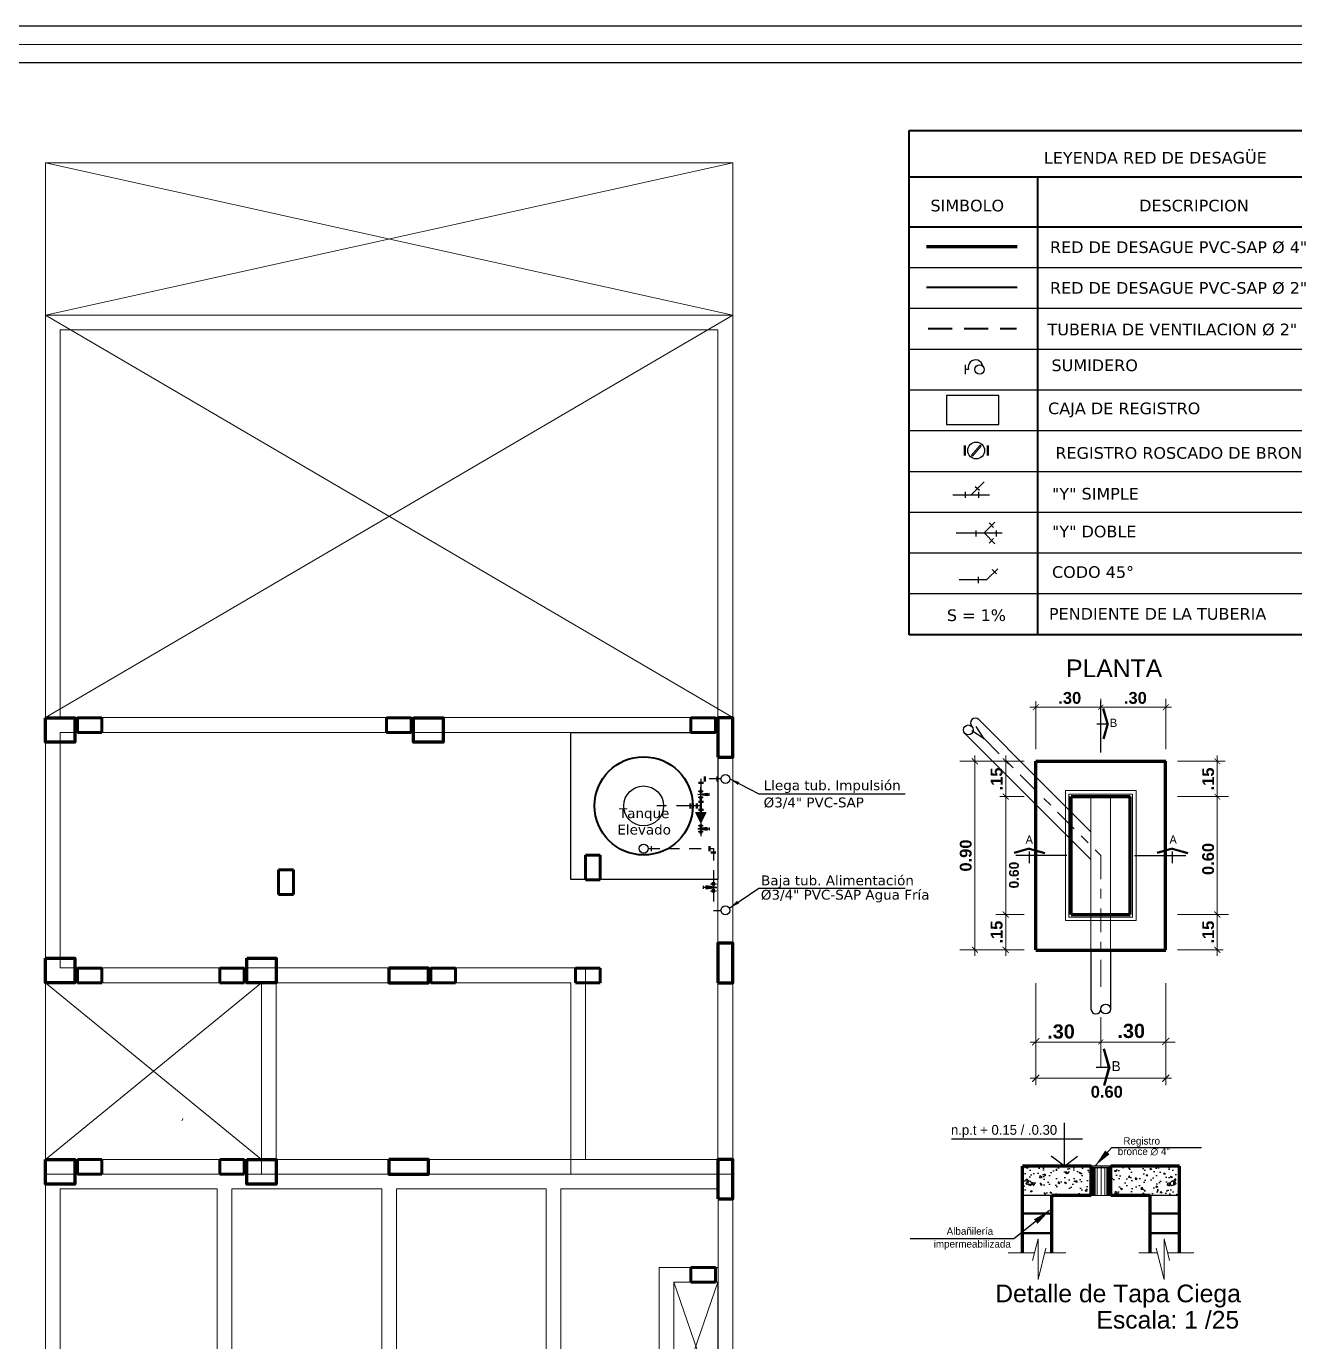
# Model space of a CAD drawing. Header units: millimetres. Extents: x 821 to 906, y 83 to 185.
# Drawn here: x 880.24 to 893.16, y 141.08 to 154.48 of the extents above; entities that cross this region are included whole.
import ezdxf

# ---------------------------------------------------------------- set-up
doc = ezdxf.new("R2010")
doc.units = ezdxf.units.MM
for name, pattern in [('ACAD_ISO10W100', [18, 12, -3, 0, -3]), ('CONTINUA', [0]), ('HIDDEN', [0.375, 0.25, -0.125]), ('TRAZO_Y_PUNTO2', [0.5, 0.25, -0.125, 0, -0.125])]:
    doc.linetypes.add(name, pattern=pattern)
for name, color, linetype, lineweight in [('agua dulce', 30, 'TRAZO_Y_PUNTO2', 30), ('COLUMNAS', 3, 'Continuous', 80), ('EQUIPASANITARIA', 135, 'Continuous', 30), ('Layer1', 1, 'Continuous', 13), ('Layer3', 3, 'Continuous', 13), ('Layer5', 5, 'Continuous', 13), ('Muro Alto', 1, 'Continuous', 80), ('muros', 250, 'Continuous', 80), ('P6', 255, 'Continuous', 20), ('pluma1', 1, 'Continuous', 9), ('PLUMA3', 13, 'Continuous', 30), ('redaguafria', 141, 'ACAD_ISO10W100', 30), ('TEXTOAGUA', 152, 'Continuous', 30), ('TUBO DESAGUE', 23, 'Continuous', 60)]:
    doc.layers.add(name, color=color, linetype=linetype, lineweight=lineweight)
doc.layers.add('Texto', color=5, linetype='Continuous')
doc.styles.add('Jocope', font='arialbd.ttf', dxfattribs={"height": 0.12})
doc.styles.add('STITULO', font='sanss___.ttf', dxfattribs={"width": 1.2, "height": 0.12})
doc.styles.add('style4', font='verdanab.ttf', dxfattribs={"height": 0.1})
doc.styles.add('textcosan', font='verdana.ttf', dxfattribs={"height": 0.1})
doc.dimstyles.new('dimension horizontal', dxfattribs={"dimtxt": 0.08, "dimasz": 0.1, "dimexe": 0.15, "dimexo": 0.3, "dimgap": 0.01, "dimtad": 2, "dimtih": 1, "dimtoh": 1, "dimzin": 1, "dimtxsty": 'style4', "dimblk": 'ARCHTICK', "dimcen": 0.08, "dimadec": 0, "dimazin": 0, "dimtfac": 1, "dimtmove": 0, "dimatfit": 3, "dimfxl": 1, "dimarcsym": 0})
doc.dimstyles.get("Standard").update_dxf_attribs({"dimtxt": 0.18, "dimasz": 0.18, "dimexe": 0.18, "dimexo": 0.0625, "dimgap": 0.09, "dimtad": 0, "dimtih": 1, "dimtoh": 1, "dimdec": 4, "dimzin": 0, "dimdsep": 46, "dimtxsty": 'Standard', "dimcen": 0.09, "dimadec": 0, "dimazin": 0, "dimtfac": 1, "dimtdec": 4, "dimtofl": 0, "dimtmove": 0, "dimatfit": 3, "dimfxl": 1, "dimtolj": 1, "dimtzin": 0, "dimarcsym": 0})

# ---------------------------------------------------------------- blocks, each defined once
blk = doc.blocks.new('REFREFREC')
at = {"layer": 'COLUMNAS', "color": 1, "lineweight": 80, "ltscale": 0.2}
for points in [[(10642.191, -16633.204), (10642.491, -16633.204), (10642.491, -16633.454), (10642.191, -16633.454)], [(10645.941, -16633.204), (10646.241, -16633.204), (10646.241, -16633.454), (10645.941, -16633.454)], [(10649.041, -16633.606), (10649.191, -16633.606), (10649.191, -16633.204), (10649.041, -16633.204)], [(10649.041, -16635.904), (10649.191, -16635.904), (10649.191, -16635.501), (10649.041, -16635.501)], [(10642.191, -16635.654), (10642.491, -16635.654), (10642.491, -16635.904), (10642.191, -16635.904)], [(10644.241, -16635.654), (10644.541, -16635.654), (10644.541, -16635.904), (10644.241, -16635.904)], [(10645.689, -16635.754), (10645.689, -16635.904), (10646.091, -16635.904), (10646.091, -16635.754)], [(10642.191, -16637.704), (10642.491, -16637.704), (10642.491, -16637.954), (10642.191, -16637.954)], [(10644.241, -16637.704), (10644.541, -16637.704), (10644.541, -16637.954), (10644.241, -16637.954)], [(10645.689, -16637.704), (10645.689, -16637.854), (10646.091, -16637.854), (10646.091, -16637.704)], [(10649.041, -16638.106), (10649.191, -16638.106), (10649.191, -16637.704), (10649.041, -16637.704)], [(10642.341, -16641.854), (10642.191, -16641.854), (10642.191, -16642.104), (10642.341, -16642.104)], [(10649.191, -16641.854), (10649.041, -16641.854), (10649.041, -16642.104), (10649.191, -16642.104)], [(10642.192, -16644.559), (10642.342, -16644.559), (10642.342, -16644.257), (10642.192, -16644.257)], [(10649.191, -16644.304), (10649.041, -16644.304), (10649.041, -16644.554), (10649.191, -16644.554)], [(10642.341, -16645.254), (10642.191, -16645.254), (10642.191, -16645.554), (10642.341, -16645.554)]]:
    blk.add_lwpolyline(points, close=True, dxfattribs=at)
at = {"layer": 'Muro Alto', "color": 6, "linetype": 'HIDDEN', "lineweight": 60}
for points in [[(10642.766, -16633.354), (10642.766, -16633.204), (10642.516, -16633.204), (10642.516, -16633.354)], [(10645.916, -16633.354), (10645.916, -16633.204), (10645.666, -16633.204), (10645.666, -16633.354)], [(10649.016, -16633.354), (10649.016, -16633.204), (10648.766, -16633.204), (10648.766, -16633.354)], [(10647.691, -16634.854), (10647.841, -16634.854), (10647.841, -16634.604), (10647.691, -16634.604)], [(10644.566, -16635.004), (10644.716, -16635.004), (10644.716, -16634.754), (10644.566, -16634.754)], [(10642.766, -16635.904), (10642.766, -16635.754), (10642.516, -16635.754), (10642.516, -16635.904)], [(10644.216, -16635.904), (10644.216, -16635.754), (10643.966, -16635.754), (10643.966, -16635.904)], [(10646.366, -16635.904), (10646.366, -16635.754), (10646.116, -16635.754), (10646.116, -16635.904)], [(10647.841, -16635.904), (10647.841, -16635.754), (10647.591, -16635.754), (10647.591, -16635.904)], [(10642.766, -16637.854), (10642.766, -16637.704), (10642.516, -16637.704), (10642.516, -16637.854)], [(10644.216, -16637.854), (10644.216, -16637.704), (10643.966, -16637.704), (10643.966, -16637.854)], [(10649.016, -16638.954), (10649.016, -16638.804), (10648.766, -16638.804), (10648.766, -16638.954)], [(10649.016, -16640.404), (10649.016, -16640.254), (10648.766, -16640.254), (10648.766, -16640.404)]]:
    blk.add_lwpolyline(points, close=True, dxfattribs=at)
blk = doc.blocks.new('TG4TG45T6HFF')
at = {"color": 251, "lineweight": 0, "true_color": 0x636466}
for p, q in [((861.108, 181.275), (868.108, 182.825)), ((868.108, 181.275), (861.108, 182.825)), ((868.108, 182.825), (861.108, 182.825)), ((861.108, 182.825), (861.108, 162.825)), ((868.108, 162.825), (868.108, 182.825)), ((868.108, 181.275), (861.108, 181.275)), ((861.108, 177.175), (868.108, 181.275)), ((868.108, 177.175), (861.108, 181.275)), ((867.958, 181.125), (861.258, 181.125)), ((861.258, 181.125), (861.258, 177.175)), ((867.958, 177.175), (867.958, 181.125)), ((861.258, 177.025), (861.258, 174.625)), ((867.958, 172.675), (867.958, 177.025)), ((861.258, 174.625), (863.458, 174.625)), ((863.458, 174.625), (863.458, 172.675)), ((863.458, 172.675), (863.458, 174.625)), ((861.258, 174.475), (861.108, 174.475)), ((861.258, 174.475), (863.308, 174.475)), ((863.308, 174.475), (863.308, 172.525)), ((861.258, 172.675), (861.108, 172.675)), ((861.258, 172.675), (863.308, 172.675)), ((863.458, 172.675), (867.958, 172.675)), ((861.108, 172.525), (868.108, 172.525)), ((861.258, 172.525), (868.108, 172.525)), ((867.958, 172.525), (868.108, 172.525)), ((862.858, 172.375), (861.258, 172.375)), ((862.858, 172.375), (862.858, 165.975)), ((863.008, 172.375), (863.008, 165.975)), ((864.533, 172.375), (864.533, 165.975)), ((864.683, 172.375), (864.683, 165.975)), ((866.208, 172.375), (866.208, 165.975)), ((866.358, 172.375), (866.358, 165.975)), ((867.958, 170.125), (867.508, 171.425)), ((867.958, 170.125), (867.958, 171.425))]:
    blk.add_line(p, q, dxfattribs=at)
for points in [[(861.108, 182.825), (868.108, 182.825), (868.108, 162.825), (861.108, 162.825)], [(866.608, 174.625), (861.258, 174.625), (861.258, 177.025), (867.958, 177.025), (867.958, 172.675), (866.608, 172.675)], [(861.108, 172.525), (868.108, 172.525), (868.108, 165.825), (861.108, 165.825)], [(867.508, 171.425), (867.958, 171.425), (867.958, 170.125), (867.508, 170.125)]]:
    blk.add_lwpolyline(points, close=True, dxfattribs=at)
for points in [[(861.108, 177.175), (868.108, 177.175)], [(866.458, 174.475), (861.108, 174.475), (861.108, 177.175), (868.108, 177.175), (868.108, 172.525), (866.458, 172.525), (866.458, 174.475)], [(861.258, 175.725), (861.258, 177.025)], [(861.258, 177.025), (867.958, 177.025)], [(861.108, 172.675), (863.308, 174.475)], [(863.308, 172.675), (861.108, 174.475)], [(863.308, 174.475), (863.308, 172.525), (866.458, 172.525)], [(863.458, 174.475), (863.458, 172.675), (866.458, 172.675)], [(862.858, 165.975), (861.258, 165.975), (861.258, 172.375), (862.858, 172.375)], [(863.008, 172.375), (864.533, 172.375)], [(864.683, 172.375), (866.208, 172.375)], [(866.359, 172.375), (867.959, 172.375), (867.958, 165.975), (866.358, 165.975)], [(867.958, 169.975), (867.358, 169.975), (867.358, 171.575), (867.958, 171.575)], [(868.108, 171.575), (868.108, 171.575), (868.108, 169.975)], [(867.958, 171.425), (867.508, 170.125)]]:
    blk.add_lwpolyline(points, dxfattribs=at)
blk.add_open_spline([(862.498, 173.069), (862.502, 173.078), (862.505, 173.086), (862.508, 173.091)], degree=3, dxfattribs=at)
blk = doc.blocks.new('A$C6DB256D0')
at = {"layer": 'redaguafria'}
blk.add_hatch(color=256, dxfattribs=at).paths.add_polyline_path([(0.127, 0.115), (0.127, 0.082), (0, 0.099)])
for p, q in [((0.039, 0), (0.039, 0.198)), ((0.071, 0.139), (0.005, 0.139)), ((0.071, 0.059), (0.005, 0.059)), ((0.023, 0.153), (0.056, 0.153)), ((0.023, 0.125), (0.056, 0.125)), ((0.023, 0.073), (0.056, 0.073)), ((0.023, 0.045), (0.056, 0.045)), ((0.127, 0.099), (0.151, 0.099)), ((0.151, 0.082), (0.151, 0.115))]:
    blk.add_line(p, q, dxfattribs=at)
blk.add_lwpolyline([(0.127, 0.115), (0.127, 0.082), (0, 0.099)], close=True, dxfattribs=at)
blk = doc.blocks.new('A$C792800EC')
at = {"layer": 'redaguafria', "linetype": 'CONTINUA', "lineweight": 50, "ltscale": 0.015}
blk.add_line((0.025, 0), (-0.025, 0), dxfattribs=at)
blk = doc.blocks.new('A$C031F788C')
at = {"layer": 'redaguafria', "linetype": 'CONTINUA'}
blk.add_hatch(color=256, dxfattribs=at).paths.add_polyline_path([(0.169, 0.129), (0.069, 0.179), (0.069, 0.079)])
at = {"layer": 'redaguafria', "linetype": 'CONTINUA', "lineweight": 50, "ltscale": 0.015}
for p, q in [((-0.04, 0.154), (-0.04, 0.104)), ((0.04, 0.154), (0.04, 0.104)), ((0.095, 0.129), (-0.095, 0.129)), ((0.025, 0.089), (-0.025, 0.089))]:
    blk.add_line(p, q, dxfattribs=at)
at = {"layer": 'redaguafria', "linetype": 'CONTINUA', "ltscale": 0.5}
for p, q in [((0.069, 0.079), (0.069, 0.179)), ((0.069, 0.179), (0.169, 0.129)), ((0.169, 0.129), (0.069, 0.079))]:
    blk.add_line(p, q, dxfattribs=at)
at = {"layer": 'redaguafria', "linetype": 'CONTINUA'}
blk.add_line((0, 0.129), (0, 0), dxfattribs=at)
at = {"layer": 'redaguafria', "ltscale": 0.0001, "yscale": 0.75, "zscale": 0.75}
for p, xscale, rotation in [((-0.042, 0.099), 0.75, 90), ((0.16, 0.099), -0.75, 270)]:
    blk.add_blockref('A$C6DB256D0', p, dxfattribs=dict(at, xscale=xscale, rotation=rotation))
at = {"layer": 'redaguafria'}
blk.add_blockref('A$C792800EC', (0, 0.024), dxfattribs=at)
blk = doc.blocks.new('tede c')
at = {"layer": 'agua dulce', "color": 53, "linetype": 'ACAD_ISO10W100', "lineweight": 50, "ltscale": 0.015}
for p, q in [((243.58, 223.599), (243.63, 223.599)), ((243.645, 223.534), (243.645, 223.584))]:
    blk.add_line(p, q, dxfattribs=at)
blk = doc.blocks.new('A$C1C7F5F2D')
blk.add_hatch(color=256).paths.add_polyline_path([(0.085, 0.032), (0.13, 0.032), (0.108, 0.206)])
at = {"ltscale": 0.005}
blk.add_line((0, 0.152), (0.216, 0.152), dxfattribs=at)
for p, q in [((0.034, 0.175), (0.034, 0.13)), ((0.053, 0.109), (0.053, 0.199)), ((0.073, 0.175), (0.073, 0.13)), ((0.108, 0.032), (0.108, 0)), ((0.143, 0.175), (0.143, 0.13)), ((0.163, 0.109), (0.163, 0.199)), ((0.182, 0.175), (0.182, 0.13)), ((0.13, 0), (0.085, 0))]:
    blk.add_line(p, q)
blk.add_lwpolyline([(0.085, 0.032), (0.13, 0.032), (0.108, 0.206)], close=True)
blk = doc.blocks.new('_ARCHTICK')
at = {"color": 0, "linetype": 'ByBlock', "const_width": 0.15}
blk.add_lwpolyline([(-0.5, -0.5), (0.5, 0.5)], dxfattribs=at)
blk = doc.blocks.new('planta tapa 2')
for p, q in [((202.467, 116.752), (202.467, 117.273)), ((201.28, 116.89), (201.154, 116.97)), ((201.28, 116.89), (201.199, 117.016)), ((201.224, 117.087), (201.807, 116.504)), ((201.083, 116.945), (201.807, 116.221)), ((202.367, 114.738), (202.367, 114.138)), ((202.567, 114.738), (202.567, 114.138))]:
    blk.add_line(p, q)
at = {"lineweight": 30}
for p, q in [((202.533, 117.042), (202.489, 117.196)), ((202.543, 117.042), (202.499, 117.199)), ((202.427, 117.042), (202.543, 117.042)), ((202.533, 117.042), (202.489, 116.889)), ((202.543, 117.042), (202.499, 116.886)), ((201.739, 115.777), (201.583, 115.733)), ((201.739, 115.766), (201.586, 115.723)), ((201.739, 115.777), (201.896, 115.733)), ((201.739, 115.766), (201.893, 115.723)), ((203.195, 115.777), (203.039, 115.733)), ((203.195, 115.766), (203.042, 115.723)), ((203.195, 115.777), (203.352, 115.733)), ((203.195, 115.766), (203.349, 115.723)), ((202.122, 115.701), (201.602, 115.701)), ((201.739, 115.741), (201.739, 115.625)), ((202.812, 115.701), (203.333, 115.701)), ((203.195, 115.741), (203.195, 115.625)), ((202.546, 113.545), (202.494, 113.729)), ((202.558, 113.545), (202.505, 113.732)), ((202.419, 113.545), (202.558, 113.545)), ((202.546, 113.545), (202.494, 113.36)), ((202.558, 113.545), (202.505, 113.357))]:
    blk.add_line(p, q, dxfattribs=at)
for centre in [(201.118, 116.981), (202.517, 114.138)]:
    blk.add_circle(centre, 0.05)
for centre, start, end in [((201.189, 117.051), 45, 225), ((202.417, 114.138), 180, 0)]:
    blk.add_arc(centre, 0.05, start, end)
at = {"layer": 'Layer3', "ltscale": 0.005}
for p, q in [((201.81, 116.501), (202.367, 115.944)), ((202.106, 116.363), (202.828, 116.363)), ((202.107, 115.039), (202.107, 116.363)), ((202.142, 116.327), (202.791, 116.327)), ((202.143, 115.075), (202.143, 116.327)), ((202.791, 115.075), (202.791, 116.327)), ((202.827, 115.039), (202.827, 116.363)), ((201.807, 116.221), (202.367, 115.661)), ((202.367, 115.201), (202.367, 114.738)), ((202.567, 115.201), (202.567, 114.738)), ((202.106, 115.039), (202.828, 115.039)), ((202.142, 115.075), (202.792, 115.075))]:
    blk.add_line(p, q, dxfattribs=at)
at = {"layer": 'Layer3', "ltscale": 0.02}
for p, q in [((202.367, 116.302), (202.367, 115.201)), ((202.567, 116.302), (202.567, 115.201))]:
    blk.add_line(p, q, dxfattribs=at)
at = {"layer": 'Layer5', "color": 1}
for p, q in [((201.805, 116.784), (201.805, 117.272)), ((202.467, 116.784), (202.467, 117.296)), ((202.467, 116.784), (202.467, 117.272)), ((203.129, 116.784), (203.129, 117.296)), ((201.687, 116.661), (201.032, 116.661)), ((203.247, 116.661), (203.733, 116.661)), ((201.687, 116.301), (201.439, 116.301)), ((203.247, 116.301), (203.733, 116.301)), ((203.247, 116.301), (203.767, 116.301)), ((201.687, 115.101), (201.397, 115.101)), ((201.687, 115.101), (201.439, 115.101)), ((203.247, 115.101), (203.714, 115.101)), ((203.247, 115.101), (203.767, 115.101)), ((201.687, 114.741), (201.032, 114.741)), ((201.687, 114.741), (201.397, 114.741)), ((203.247, 114.741), (203.714, 114.741)), ((202.467, 114.638), (202.467, 114.364)), ((202.467, 114.638), (202.467, 114.364)), ((201.805, 114.4), (201.805, 114.005)), ((201.805, 114.4), (201.805, 113.361)), ((203.129, 114.4), (203.129, 113.361)), ((203.129, 114.4), (203.129, 114.005)), ((202.467, 114.056), (202.467, 113.544))]:
    blk.add_line(p, q, dxfattribs=at)
at = {"layer": 'Layer5'}
for p, q in [((201.745, 117.212), (202.528, 117.212)), ((203.189, 117.212), (202.407, 117.212)), ((201.185, 116.721), (201.185, 114.681)), ((201.499, 116.241), (201.499, 116.721)), ((203.654, 116.241), (203.654, 116.721)), ((201.499, 115.041), (201.499, 116.361)), ((203.654, 115.041), (203.654, 116.361)), ((201.499, 114.681), (201.499, 115.161)), ((203.654, 114.681), (203.654, 115.161)), ((201.747, 113.802), (202.527, 113.802)), ((203.226, 113.8), (202.395, 113.8)), ((203.187, 113.433), (201.747, 113.433))]:
    blk.add_line(p, q, dxfattribs=at)
at = {"layer": 'Layer5', "linetype": 'ACAD_ISO10W100', "ltscale": 0.02}
blk.add_lwpolyline([(201.264, 116.906), (202.467, 115.702), (202.467, 114.494)], dxfattribs=at)
at = {"layer": 'muros'}
for p, q in [((201.805, 116.664), (203.129, 116.664)), ((201.807, 114.741), (201.807, 116.664)), ((203.127, 114.741), (203.127, 116.664)), ((202.166, 116.302), (202.768, 116.302)), ((202.167, 115.099), (202.167, 116.302)), ((202.767, 115.099), (202.767, 116.302)), ((202.166, 115.099), (202.768, 115.099)), ((201.805, 114.738), (203.129, 114.738))]:
    blk.add_line(p, q, dxfattribs=at)
at = {"layer": 'Layer5'}
for p, xscale, yscale, zscale, rotation in [((201.805, 117.212), 0.0601806979152571, 0.0601806979152571, 0.0601806979152571, 180), ((202.467, 117.212), 0.0499999999999545, 0.0499999999999545, 0.0499999999999545, 180), ((201.185, 116.661), 0.0599989181641831, 0.0599989181641831, 0.0599989181641831, 90), ((201.499, 116.661), 0.0599989181641831, 0.0599989181641831, 0.0599989181641831, 90), ((203.654, 116.661), 0.0599989181641831, 0.0599989181641831, 0.0599989181641831, 90), ((201.499, 116.301), 0.0599989181641831, 0.0599989181641831, 0.0599989181641831, 270), ((201.499, 116.301), 0.0599989181641831, 0.0599989181641831, 0.0599989181641831, 90), ((203.654, 116.301), 0.0599989181641831, 0.0599989181641831, 0.0599989181641831, 270), ((203.654, 116.301), 0.0599989181641831, 0.0599989181641831, 0.0599989181641831, 90), ((201.499, 115.101), 0.0599989181641831, 0.0599989181641831, 0.0599989181641831, 90), ((201.499, 115.101), 0.0599989181641831, 0.0599989181641831, 0.0599989181641831, 270), ((203.654, 115.101), 0.0599989181641831, 0.0599989181641831, 0.0599989181641831, 90), ((203.654, 115.101), 0.0599989181641831, 0.0599989181641831, 0.0599989181641831, 270), ((201.185, 114.741), 0.0599989181641831, 0.0599989181641831, 0.0599989181641831, 270), ((201.499, 114.741), 0.0599989181641831, 0.0599989181641831, 0.0599989181641831, 270), ((203.654, 114.741), 0.0599989181641831, 0.0599989181641831, 0.0599989181641831, 270), ((201.805, 113.805), 0.0722155353855669, 0.0722155353855669, 0.0722155353855669, 180), ((202.467, 113.803), 0.0499999999999545, 0.0499999999999545, 0.0499999999999545, 180), ((201.805, 113.433), 0.0722155353855669, 0.0722155353855669, 0.0722155353855669, 180)]:
    blk.add_blockref('_ARCHTICK', p, dxfattribs=dict(at, xscale=xscale, yscale=yscale, zscale=zscale, rotation=rotation))
for p, xscale, yscale, zscale in [((203.129, 117.212), 0.0601806979152571, 0.0601806979152571, 0.0601806979152571), ((203.129, 113.809), 0.0722155353855669, 0.0722155353855669, 0.0722155353855669), ((203.129, 113.433), 0.0722155353855669, 0.0722155353855669, 0.0722155353855669)]:
    blk.add_blockref('_ARCHTICK', p, dxfattribs=dict(at, xscale=xscale, yscale=yscale, zscale=zscale))
at = {"style": 'STITULO'}
blk.add_text('PLANTA', height=0.18, dxfattribs=at).set_placement((202.114, 117.518))
at = {"lineweight": 30}
for s, height, p in [('B', 0.085, (202.559, 117.01)), ('A', 0.085, (201.701, 115.821)), ('A', 0.085, (203.166, 115.821)), ('B', 0.102, (202.578, 113.505))]:
    blk.add_text(s, height=height, dxfattribs=at).set_placement(p)
at = {"layer": 'Layer5', "attachment_point": 5, "style": 'Jocope'}
for s, insert, char_height in [('.30', (202.151, 117.306), 0.1204), ('.30', (202.819, 117.306), 0.1204), ('.30', (202.062, 113.908), 0.1444), ('.30', (202.777, 113.914), 0.1444), ('0.60', (202.528, 113.294), 0.1204)]:
    blk.add_mtext(s, dxfattribs=dict(at, insert=insert, char_height=char_height))
at = {"layer": 'Layer5', "attachment_point": 5, "rotation": 90, "style": 'Jocope'}
for s, insert, char_height in [('.15', (201.407, 116.481), 0.12), ('.15', (203.561, 116.481), 0.12), ('0.90', (201.092, 115.701), 0.12), ('0.60', (203.561, 115.666), 0.12), ('0.60', (201.583, 115.502), 0.1), ('.15', (201.407, 114.921), 0.12), ('.15', (203.561, 114.921), 0.12)]:
    blk.add_mtext(s, dxfattribs=dict(at, insert=insert, char_height=char_height))
blk = doc.blocks.new('GFHGH')
at = {"layer": 'pluma1'}
blk.add_lwpolyline([(2507.4531, 1065.1576), (2507.4584, 1065.1637), (2507.3982, 1065.2154), (2507.3929, 1065.2093)], close=True, dxfattribs=at)
at = {"layer": 'PLUMA3', "ltscale": 0.01}
blk.add_circle((2507.4251, 1065.1858), 0.05, dxfattribs=at)
at = {"layer": 'TUBO DESAGUE', "color": 30, "linetype": 'CONTINUA', "lineweight": 50, "ltscale": 0.01}
for p, q in [((2507.3952, 1065.2544), (2507.4552, 1065.2543)), ((2507.3949, 1065.1174), (2507.4549, 1065.1173))]:
    blk.add_line(p, q, dxfattribs=at)
blk = doc.blocks.new('44FGDHD')
at = {"layer": 'EQUIPASANITARIA'}
for p, q in [((2782.998, 1140.897), (2782.998, 1140.801)), ((2783.033, 1140.849), (2782.998, 1140.849)), ((2783.061, 1139.542), (2783.196, 1139.677)), ((2782.869, 1139.542), (2783.252, 1139.542)), ((2783.001, 1139.511), (2783.001, 1139.572)), ((2783.102, 1139.63), (2783.147, 1139.59)), ((2783.14, 1139.511), (2783.14, 1139.572)), ((2783.194, 1139.144), (2783.307, 1139.257)), ((2783.194, 1139.144), (2783.307, 1139.257)), ((2783.248, 1139.25), (2783.294, 1139.202)), ((2783.248, 1139.25), (2783.294, 1139.202)), ((2782.905, 1139.144), (2783.383, 1139.144)), ((2782.905, 1139.144), (2783.383, 1139.144)), ((2783.107, 1139.171), (2783.107, 1139.107)), ((2783.107, 1139.171), (2783.107, 1139.107)), ((2783.194, 1139.144), (2783.307, 1139.031)), ((2783.194, 1139.144), (2783.307, 1139.031)), ((2783.321, 1139.171), (2783.321, 1139.107)), ((2783.321, 1139.171), (2783.321, 1139.107)), ((2783.248, 1139.038), (2783.294, 1139.086)), ((2783.248, 1139.038), (2783.294, 1139.086)), ((2783.225, 1138.659), (2783.338, 1138.772)), ((2783.225, 1138.659), (2783.338, 1138.772)), ((2783.279, 1138.765), (2783.324, 1138.717)), ((2783.279, 1138.765), (2783.324, 1138.717)), ((2782.936, 1138.659), (2783.225, 1138.659)), ((2782.936, 1138.659), (2783.225, 1138.659)), ((2783.133, 1138.686), (2783.133, 1138.622)), ((2783.133, 1138.686), (2783.133, 1138.622))]:
    blk.add_line(p, q, dxfattribs=at)
blk.add_lwpolyline([(2782.803, 1140.274), (2783.35, 1140.274), (2783.35, 1140.578), (2782.803, 1140.578)], close=True, dxfattribs=at)
blk.add_circle((2783.148, 1140.849), 0.0487, dxfattribs=at)
blk.add_arc((2783.105, 1140.873), 0.0763, 8.9495, 198.8399, dxfattribs=at)
at = {"layer": 'Texto', "color": 7, "lineweight": 40}
for p, q in [((2782.412, 1143.343), (2787.664, 1143.343)), ((2782.412, 1143.343), (2787.664, 1143.343)), ((2782.412, 1138.082), (2782.412, 1143.343)), ((2787.664, 1143.343), (2787.664, 1138.082)), ((2782.412, 1142.857), (2787.664, 1142.857)), ((2783.751, 1142.857), (2783.751, 1138.082)), ((2787.664, 1142.335), (2782.412, 1142.335)), ((2787.664, 1138.082), (2782.412, 1138.082))]:
    blk.add_line(p, q, dxfattribs=at)
at = {"layer": 'Texto', "color": 252}
for p, q in [((2787.664, 1141.91), (2782.412, 1141.91)), ((2787.664, 1141.484), (2782.412, 1141.484)), ((2787.664, 1141.059), (2782.412, 1141.059)), ((2787.664, 1140.634), (2782.412, 1140.634)), ((2787.664, 1140.634), (2782.412, 1140.634)), ((2787.664, 1140.209), (2782.412, 1140.209)), ((2787.664, 1139.783), (2782.412, 1139.783)), ((2787.664, 1139.358), (2782.412, 1139.358)), ((2787.664, 1138.933), (2782.412, 1138.933)), ((2787.664, 1138.508), (2782.412, 1138.508)), ((2787.664, 1138.082), (2782.412, 1138.082)), ((2787.664, 1138.082), (2782.412, 1138.082))]:
    blk.add_line(p, q, dxfattribs=at)
at = {"layer": 'TUBO DESAGUE', "lineweight": 80}
blk.add_line((2782.594, 1142.133), (2783.54, 1142.133), dxfattribs=at)
at = {"layer": 'TUBO DESAGUE', "lineweight": 40}
blk.add_line((2782.594, 1141.708), (2783.54, 1141.708), dxfattribs=at)
at = {"layer": 'TUBO DESAGUE', "color": 30, "linetype": 'HIDDEN', "lineweight": 40}
blk.add_line((2782.611, 1141.275), (2783.531, 1141.275), dxfattribs=at)
at = {"xscale": 1.758070479824251, "yscale": 1.758070479824251, "zscale": 1.758070479824251, "rotation": 270}
blk.add_blockref('GFHGH', (910.441, 5548.234), dxfattribs=at)
at = {"color": 4, "style": 'textcosan'}
for s, p in [('LEYENDA RED DE DESAGÜE', (2783.818, 1142.997)), ('SIMBOLO', (2782.635, 1142.498)), ('DESCRIPCION', (2784.812, 1142.498)), ('RED DE DESAGUE PVC-SAP Ø 4"', (2783.882, 1142.064)), ('RED DE DESAGUE PVC-SAP Ø 2"', (2783.882, 1141.639)), ('TUBERIA DE VENTILACION Ø 2" PVC- SAL', (2783.856, 1141.206)), ('SUMIDERO', (2783.897, 1140.832)), ('CAJA DE REGISTRO', (2783.862, 1140.383)), ('REGISTRO ROSCADO DE BRONCE', (2783.938, 1139.918)), ('"Y" SIMPLE', (2783.903, 1139.493)), ('"Y" DOBLE', (2783.903, 1139.099)), ('CODO 45°', (2783.903, 1138.676)), ('PENDIENTE DE LA TUBERIA', (2783.871, 1138.24))]:
    blk.add_text(s, height=0.1215, dxfattribs=at).set_placement(p)
at = {"layer": 'EQUIPASANITARIA', "style": 'textcosan'}
blk.add_text('S = 1%', height=0.1215, dxfattribs=at).set_placement((2782.807, 1138.226))
blk = doc.blocks.new('HTRHTRHTR')
for p, q in [((4244.53, 437.54), (3391.88, 437.54)), ((4235.83, 428.85), (3400.57, 428.85))]:
    blk.add_line(p, q)
at = {"layer": 'P6', "color": 7}
blk.add_line((3396.22, 433.19), (4240.18, 433.19), dxfattribs=at)
blk = doc.blocks.new('tapa ciega')
h = blk.add_hatch()
h.set_pattern_fill('AR-CONC', color=256, scale=0.025, style=0)
h.set_pattern_definition([(130, (243.86321, 92.19705), (-0.17931505, -0.01568803), [0.01875, -0.20625]), (185, (243.8632, 92.19705), (0.0346878, 0.188048), [0.015, -0.165]), (79.5486, (243.84827, 92.19574), (-0.14462735, 0.1723599), [0.01593505, -0.1752855]), (133.8158, (243.8632, 92.24705), (-0.2668103, -0.0413798), [0.028125, -0.309375]), (83.3644, (243.84097, 92.2436), (-0.2336657, 0.2435295), [0.0239026, -0.2629282]), (188.8158, (243.8632, 92.24705), (-0.2336655, 0.2435297), [0.0225, -0.2475]), (159, (243.83821, 92.23455), (-0.14922676, -0.1006547), [0.01875, -0.20625]), (214, (243.8382, 92.23455), (-0.0608288, 0.1812875), [0.015, -0.165]), (108.5486, (243.82577, 92.22616), (-0.21005566, 0.0806326), [0.01593505, -0.1752855]), (142.5, (243.86321, 92.197045), (-0.00303996, 0.08322346), [0, -0.163, 0, -0.1675, 0, -0.165625]), (172.5, (243.86321, 92.197045), (-0.06576738, 0.09860293), [0, -0.0955, 0, -0.15925, 0, -0.063125]), (212.5, (243.91896, 92.197045), (-0.13345561, -0.00563872), [0, -0.0625, 0, -0.195, 0, -0.25875]), (222.5, (243.94396, 92.19705), (-0.14579654, 0.02502625), [0, -0.08125, 0, -0.1295, 0, -0.18375])])
h.paths.add_polyline_path([(206.376, 116.911), (207.076, 116.911), (207.076, 116.611), (206.776, 116.611), (206.376, 116.611)])
edge = h.paths.add_edge_path(flags=16)
edge.add_spline(control_points=[(206.961, 116.735), (206.967, 116.738), (206.978, 116.744), (206.974, 116.727), (206.969, 116.715), (206.956, 116.718), (206.952, 116.729), (206.958, 116.733), (206.961, 116.735)], knot_values=[0, 0, 0, 0, 0.015233, 0.026146, 0.040271, 0.049387, 0.058342, 0.068383, 0.068383, 0.068383, 0.068383], degree=3, periodic=0)
edge = h.paths.add_edge_path(flags=16)
edge.add_spline(control_points=[(207.013, 116.75), (207.015, 116.745), (207.02, 116.735), (207.017, 116.716), (206.998, 116.712), (206.98, 116.719), (206.977, 116.739), (206.989, 116.748), (206.999, 116.764), (207.008, 116.755), (207.013, 116.75)], knot_values=[0, 0, 0, 0, 0.01582, 0.032436, 0.050425, 0.066093, 0.085608, 0.097112, 0.112545, 0.129108, 0.129108, 0.129108, 0.129108], degree=3, periodic=0)
edge = h.paths.add_edge_path(flags=16)
edge.add_spline(control_points=[(207.02, 116.77), (207.018, 116.763), (207.013, 116.751), (207.03, 116.758), (207.041, 116.764), (207.037, 116.777), (207.025, 116.779), (207.022, 116.773), (207.02, 116.77)], knot_values=[0, 0, 0, 0, 0.015233, 0.026146, 0.040271, 0.049387, 0.058342, 0.068383, 0.068383, 0.068383, 0.068383], degree=3, periodic=0)
edge = h.paths.add_edge_path(flags=16)
edge.add_spline(control_points=[(207.035, 116.741), (207.029, 116.746), (207.02, 116.754), (207.02, 116.736), (207.023, 116.724), (207.036, 116.723), (207.042, 116.733), (207.037, 116.738), (207.035, 116.741)], knot_values=[0, 0, 0, 0, 0.015233, 0.026146, 0.040271, 0.049387, 0.058342, 0.068383, 0.068383, 0.068383, 0.068383], degree=3, periodic=0)
h.paths.add_polyline_path([(205.476, 116.911), (206.176, 116.911), (206.176, 116.611), (205.776, 116.611), (205.476, 116.611)])
for p, q in [((205.902, 116.911), (205.902, 117.351)), ((206.087, 117.186), (204.753, 117.186)), ((205.902, 116.911), (205.767, 117.01)), ((205.902, 116.911), (206.037, 117.01)), ((206.376, 116.911), (206.176, 116.911)), ((206.376, 116.891), (206.176, 116.891)), ((206.186, 116.611), (206.186, 116.891)), ((206.366, 116.611), (206.366, 116.891)), ((205.776, 116.611), (205.476, 116.611)), ((206.186, 116.611), (206.176, 116.611)), ((206.376, 116.611), (206.366, 116.611)), ((207.076, 116.611), (206.776, 116.611)), ((205.776, 116.431), (205.476, 116.431)), ((207.076, 116.431), (206.776, 116.431)), ((205.776, 116.421), (205.476, 116.421)), ((207.076, 116.421), (206.776, 116.421)), ((205.776, 116.231), (205.476, 116.231)), ((205.776, 116.221), (205.476, 116.221)), ((207.076, 116.231), (206.776, 116.231)), ((207.076, 116.221), (206.776, 116.221))]:
    blk.add_line(p, q)
for points in [[(205.531, 116.77), (205.524, 116.777), (205.516, 116.776), (205.513, 116.767), (205.523, 116.757), (205.533, 116.755), (205.531, 116.77)], [(205.517, 116.741), (205.512, 116.732), (205.516, 116.725), (205.525, 116.725), (205.531, 116.738), (205.53, 116.749), (205.517, 116.741)], [(205.538, 116.75), (205.533, 116.735), (205.536, 116.719), (205.554, 116.714), (205.568, 116.72), (205.571, 116.74), (205.563, 116.748), (205.552, 116.759), (205.538, 116.75)], [(205.59, 116.735), (205.597, 116.728), (205.594, 116.719), (205.586, 116.717), (205.577, 116.729), (205.576, 116.739), (205.59, 116.735)], [(206.961, 116.735), (206.954, 116.728), (206.957, 116.719), (206.966, 116.717), (206.974, 116.729), (206.975, 116.739), (206.961, 116.735)], [(207.013, 116.75), (207.018, 116.735), (207.015, 116.719), (206.998, 116.714), (206.983, 116.72), (206.98, 116.74), (206.988, 116.748), (206.999, 116.759), (207.013, 116.75)], [(207.02, 116.77), (207.027, 116.777), (207.036, 116.776), (207.039, 116.767), (207.028, 116.757), (207.018, 116.755), (207.02, 116.77)], [(207.035, 116.741), (207.04, 116.732), (207.035, 116.725), (207.026, 116.725), (207.02, 116.738), (207.021, 116.749), (207.035, 116.741)]]:
    blk.add_spline(points, degree=3)
at = {"layer": 'Layer1'}
for p, q in [((205.635, 116.17), (205.577, 115.949)), ((205.635, 116.17), (205.635, 115.755)), ((206.917, 116.17), (206.917, 115.755)), ((206.917, 116.17), (206.974, 115.949)), ((205.597, 116.027), (205.33, 116.027)), ((205.714, 116.074), (205.635, 115.755)), ((205.918, 116.027), (205.702, 116.027)), ((206.849, 116.027), (206.659, 116.027)), ((206.838, 116.074), (206.917, 115.755)), ((206.954, 116.027), (207.221, 116.027))]:
    blk.add_line(p, q, dxfattribs=at)
at = {"layer": 'Layer5'}
for p, q in [((206.188, 116.611), (206.188, 116.891)), ((206.192, 116.611), (206.192, 116.891)), ((206.197, 116.611), (206.197, 116.891)), ((206.207, 116.611), (206.207, 116.891)), ((206.217, 116.611), (206.217, 116.891)), ((206.237, 116.611), (206.237, 116.891)), ((206.276, 116.611), (206.276, 116.911)), ((206.315, 116.611), (206.315, 116.891)), ((206.335, 116.611), (206.335, 116.891)), ((206.345, 116.611), (206.345, 116.891)), ((206.355, 116.611), (206.355, 116.891)), ((206.36, 116.611), (206.36, 116.891)), ((206.364, 116.611), (206.364, 116.891)), ((206.366, 116.611), (206.186, 116.611))]:
    blk.add_line(p, q, dxfattribs=at)
at = {"layer": 'muros'}
for p, q in [((205.476, 116.027), (205.476, 116.911)), ((206.176, 116.911), (205.476, 116.911)), ((206.176, 116.611), (206.176, 116.911)), ((207.076, 116.911), (206.376, 116.911)), ((206.376, 116.611), (206.376, 116.911)), ((207.076, 116.027), (207.076, 116.911)), ((205.776, 116.027), (205.776, 116.611)), ((206.176, 116.611), (205.776, 116.611)), ((206.776, 116.611), (206.376, 116.611)), ((206.776, 116.027), (206.776, 116.611))]:
    blk.add_line(p, q, dxfattribs=at)
blk.add_text('n.p.t + 0.15 / .0.30', height=0.1).set_placement((204.747, 117.229))
at = {"style": 'STITULO'}
for s, p in [('Detalle de Tapa Ciega', (205.198, 115.523)), ('Escala: 1 /25', (206.229, 115.255))]:
    blk.add_text(s, height=0.18, dxfattribs=at).set_placement(p)
at = {"char_height": 0.075}
for s, insert, attachment_point in [(' bronce ∅ 4"\\P', (206.418, 117.017), 7), ('Registro', (206.503, 117.107), 7), (' impermeabilizada', (205.357, 116.155), 3), ('Albañilería', (205.177, 116.285), 3)]:
    blk.add_mtext(s, dxfattribs=dict(at, insert=insert, attachment_point=attachment_point))
at = {"layer": 'Layer5'}
for points in [[(206.219, 116.917), (206.385, 117.099), (207.298, 117.099)], [(205.752, 116.457), (205.387, 116.169), (204.33, 116.169)]]:
    blk.add_leader(points, dimstyle='Standard', dxfattribs=at)

msp = doc.modelspace()

# ---------------------------------------------------------------- linework, layer by layer
msp.add_lwpolyline([(887.281, 145.784), (885.781, 145.784), (885.781, 147.284), (887.281, 147.284)], close=True)
at = {"layer": 'EQUIPASANITARIA', "lineweight": 40}
msp.add_circle((886.524, 146.535), 0.5, dxfattribs=at)
at = {"layer": 'EQUIPASANITARIA'}
msp.add_circle((886.524, 146.535), 0.203, dxfattribs=at)
at = {"layer": 'redaguafria', "ltscale": 0.75}
for p, q in [((887.272, 146.784), (887.272, 146.834)), ((886.604, 146.075), (886.604, 146.125))]:
    msp.add_line(p, q, dxfattribs=at)
at = {"layer": 'redaguafria', "ltscale": 0.01}
msp.add_line((886.978, 146.535), (886.627, 146.535), dxfattribs=at)
for points in [[(887.311, 146.809), (887.107, 146.809), (887.107, 146.576)], [(886.569, 146.1), (887.235, 146.1), (887.235, 145.471), (887.311, 145.471)]]:
    msp.add_lwpolyline(points, dxfattribs=at)
at = {"layer": 'redaguafria', "linetype": 'Continuous', "ltscale": 0.5}
for centre in [(887.357, 146.809), (886.524, 146.1), (887.357, 145.471)]:
    msp.add_circle(centre, 0.0453, dxfattribs=at)

# ---------------------------------------------------------------- block references
at = {"color": 251, "lineweight": 60, "xscale": 0.04279462122516643, "yscale": 0.04279462122516643, "zscale": 0.04279462122516643}
msp.add_blockref('HTRHTRHTR', (723.932, 135.751), dxfattribs=at)
at = {"xscale": 0.9766749345663758, "yscale": 0.9766749345663758, "zscale": 0.9766749345663758}
msp.add_blockref('44FGDHD', (-1828.285, -963.259), dxfattribs=at)
for name, p in [('TG4TG45T6HFF', (19.323, -29.741)), ('planta tapa 2', (688.713, 30.328)), ('tapa ciega', (684.907, 25.956))]:
    msp.add_blockref(name, p)
at = {"color": 251, "lineweight": 0, "true_color": 0x636466}
msp.add_blockref('REFREFREC', (-9761.76, 16780.637), dxfattribs=at)
at = {"layer": 'redaguafria'}
for name, p, rotation in [('A$C031F788C', (886.978, 146.535), 270), ('tede c', (663.548, 390.414), 270), ('tede c', (1130.84, 369.658), 180)]:
    msp.add_blockref(name, p, dxfattribs=dict(at, rotation=rotation))
at = {"layer": 'redaguafria', "xscale": 0.6543097882172088, "yscale": 0.6543097882172088, "zscale": 0.6543097882172088, "rotation": 270.0001404163949}
msp.add_blockref('A$C1C7F5F2D', (887.135, 145.775), dxfattribs=at)

# ---------------------------------------------------------------- texts
at = {"layer": 'Texto', "linetype": 'ByBlock', "insert": (886.845, 146.51), "char_height": 0.1, "width": 0.63163, "attachment_point": 3, "style": 'textcosan'}
msp.add_mtext('\\pxqc;Tanque\\PElevado', dxfattribs=at)
at = {"layer": 'TEXTOAGUA', "style": 'textcosan'}
for s, p in [('Llega tub. Impulsión', (887.747, 146.695)), ('Ø3/4" PVC-SAP', (887.746, 146.52)), ('Baja tub. Alimentación', (887.72, 145.726)), ('Ø3/4" PVC-SAP Agua Fría', (887.718, 145.58))]:
    msp.add_text(s, height=0.1, rotation=360, dxfattribs=at).set_placement(p)

# ---------------------------------------------------------------- leaders
at = {"layer": 'TEXTOAGUA', "lineweight": 0}
for points in [[(887.402, 146.809, 0), (887.697, 146.658, 0), (889.186, 146.658, 0)], [(887.402, 145.498, 0), (887.697, 145.696, 0), (889.186, 145.696, 0)]]:
    msp.add_leader(points, dimstyle='dimension horizontal', dxfattribs=at)

doc.saveas('drawing.dxf')
